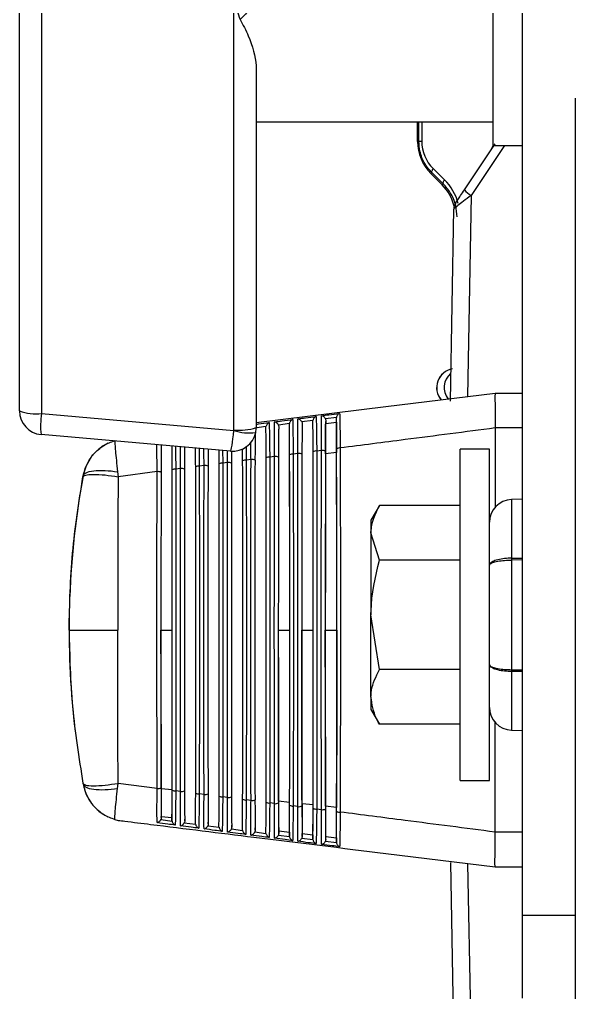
# Model space of a CAD drawing. Extents: x 7 to 135, y 1 to 99.
# Drawn here: x 123.631 to 125.099, y 44.293 to 46.861 of the extents above; entities that cross this region are included whole.
import ezdxf

# ---------------------------------------------------------------- set-up
doc = ezdxf.new("R2010")
doc.units = 0
doc.header["$MEASUREMENT"] = 0
doc.layers.add('OBJECT', color=7, linetype='CONTINUOUS')

msp = doc.modelspace()

# ---------------------------------------------------------------- linework, layer by layer
at = {"layer": 'OBJECT'}
for p, q in [((124.9586, 44.4969), (124.9586, 53.4695)), ((124.8806, 47.4033), (124.8806, 46.5283)), ((123.6306, 45.8277), (123.6306, 46.9163)), ((123.6888, 46.9093), (123.6888, 45.8206)), ((124.1968, 45.7778), (124.1968, 46.9093)), ((124.2556, 46.7294), (124.2556, 45.784)), ((125.0986, 43.7895), (125.0986, 46.6531)), ((124.2556, 46.5908), (124.8806, 46.5908)), ((124.6817, 46.5391), (124.6817, 46.5908)), ((124.685, 46.5391), (124.685, 46.5908)), ((124.6927, 46.5908), (124.6927, 46.5391)), ((124.685, 46.5391), (124.6817, 46.5391)), ((124.6927, 46.5391), (124.685, 46.5391)), ((124.8053, 46.4113), (124.8868, 46.5326)), ((124.911, 46.5283), (124.8227, 46.3967)), ((124.8768, 46.5189), (124.8813, 46.5283)), ((124.8806, 46.5283), (124.9586, 46.5283)), ((124.7227, 46.4674), (124.7526, 46.4379)), ((124.7194, 46.4568), (124.7169, 46.4543)), ((124.7466, 46.4246), (124.7169, 46.4543)), ((124.7493, 46.4273), (124.7194, 46.4568)), ((124.7493, 46.4273), (124.7466, 46.4246)), ((124.8227, 46.3967), (124.8131, 45.8655)), ((124.7682, 45.8537), (124.7771, 46.3607)), ((124.7737, 45.9387), (124.7734, 45.9387)), ((124.598, 45.8391), (124.8866, 45.8745)), ((124.8866, 45.8745), (124.9586, 45.8745)), ((124.8866, 45.8745), (124.8866, 45.8745)), ((123.6888, 45.8206), (124.1966, 45.7762)), ((124.2556, 45.7969), (124.598, 45.8391)), ((124.3434, 45.7944), (124.3141, 45.7906)), ((124.3432, 45.7927), (124.3434, 45.7944)), ((124.4053, 45.8024), (124.3762, 45.7986)), ((124.377, 45.7945), (124.377, 45.7869)), ((124.4052, 45.8009), (124.4053, 45.8024)), ((124.4673, 45.8104), (124.4383, 45.8067)), ((124.439, 45.8027), (124.439, 45.7945)), ((124.439, 45.7945), (124.4672, 45.798)), ((124.4672, 45.809), (124.4673, 45.8104)), ((124.4672, 45.798), (124.4672, 45.809)), ((124.2814, 45.7863), (124.2521, 45.7825)), ((124.2812, 45.7844), (124.2814, 45.7863)), ((124.315, 45.7863), (124.315, 45.7793)), ((124.8866, 45.783), (124.8866, 45.7828)), ((124.9586, 45.783), (124.8866, 45.783)), ((124.8866, 45.7828), (124.8866, 45.5736)), ((124.1877, 45.7217), (123.6877, 45.7654)), ((123.8642, 45.7424), (123.8642, 45.7424)), ((124.2198, 45.6959), (124.2197, 45.7274)), ((124.3658, 45.7156), (124.3533, 45.7139)), ((124.4278, 45.7236), (124.4154, 45.722)), ((124.4678, 45.7179), (124.4385, 45.7147)), ((124.8716, 45.727), (124.7936, 45.727)), ((124.7936, 44.852), (124.7936, 45.727)), ((124.8716, 44.852), (124.8716, 45.727)), ((124.1799, 45.6915), (124.1673, 45.6899)), ((124.2419, 45.6995), (124.2293, 45.6979)), ((124.3039, 45.7076), (124.2913, 45.7059)), ((123.8896, 45.6674), (123.891, 45.6542)), ((123.9939, 45.6675), (123.891, 45.6542)), ((124.0559, 45.6755), (124.0433, 45.6739)), ((124.1179, 45.6835), (124.1053, 45.6819)), ((123.7982, 45.6538), (123.7987, 45.6562)), ((124.9586, 45.5949), (124.9295, 45.5939)), ((124.9295, 45.5939), (124.9295, 45.4391)), ((124.5809, 45.5782), (124.5586, 45.5395)), ((124.7936, 45.5782), (124.5809, 45.5782)), ((124.5586, 45.5395), (124.5586, 45.506)), ((124.5809, 45.4338), (124.5586, 45.506)), ((124.5586, 45.506), (124.5586, 45.2895)), ((124.7936, 45.4338), (124.5809, 45.4338)), ((124.9295, 45.4391), (124.9586, 45.4394)), ((124.9586, 45.4345), (124.9295, 45.4342)), ((124.9295, 45.4342), (124.9295, 45.1448)), ((124.5809, 45.1452), (124.5586, 45.2895)), ((124.5586, 45.073), (124.5586, 45.2895)), ((124.0042, 45.2495), (124.034, 45.2495)), ((124.3141, 45.2495), (124.3442, 45.2495)), ((124.3761, 45.2495), (124.4062, 45.2495)), ((124.438, 45.2495), (124.4682, 45.2495)), ((124.7936, 45.1452), (124.5809, 45.1452)), ((124.9295, 45.1448), (124.9586, 45.1446)), ((124.9586, 45.1397), (124.9295, 45.1399)), ((124.9295, 45.1399), (124.9295, 44.9851)), ((124.5586, 45.073), (124.5586, 45.0395)), ((124.5586, 45.0395), (124.5809, 45.0008)), ((124.7936, 45.0008), (124.5809, 45.0008)), ((124.8866, 44.7162), (124.8866, 45.0054)), ((124.9295, 44.9851), (124.9586, 44.9841)), ((123.7982, 44.8452), (123.7987, 44.8428)), ((123.8896, 44.8316), (123.891, 44.8448)), ((123.9939, 44.8315), (123.891, 44.8448)), ((124.7936, 44.852), (124.8716, 44.852)), ((124.0336, 44.8278), (124.0046, 44.8308)), ((124.0559, 44.8235), (124.0433, 44.8251)), ((124.1179, 44.8155), (124.1053, 44.8171)), ((124.1799, 44.8075), (124.1673, 44.8091)), ((124.2419, 44.7995), (124.2293, 44.8011)), ((124.3039, 44.7915), (124.2913, 44.7931)), ((124.3437, 44.7947), (124.3145, 44.7979)), ((124.4058, 44.7879), (124.3765, 44.7912)), ((124.3658, 44.7835), (124.3533, 44.7851)), ((124.4278, 44.7754), (124.4154, 44.7771)), ((124.4678, 44.7811), (124.4385, 44.7843)), ((123.8642, 44.7566), (123.8642, 44.7566)), ((123.8824, 44.7495), (123.8915, 44.7472)), ((124.0038, 44.7492), (124.0335, 44.7453)), ((124.005, 44.7545), (124.005, 44.7578)), ((124.005, 44.7578), (124.0332, 44.7543)), ((124.0332, 44.7543), (124.0332, 44.7479)), ((124.0658, 44.741), (124.0955, 44.7371)), ((124.067, 44.7461), (124.067, 44.7501)), ((124.129, 44.7377), (124.129, 44.7425)), ((124.1279, 44.7328), (124.1575, 44.7289)), ((124.19, 44.7246), (124.2194, 44.7208)), ((124.191, 44.7293), (124.191, 44.7349)), ((124.2521, 44.7165), (124.2814, 44.7127)), ((124.253, 44.721), (124.253, 44.7273)), ((124.315, 44.7127), (124.315, 44.7197)), ((124.315, 44.7197), (124.3432, 44.7162)), ((124.3432, 44.7162), (124.3432, 44.7063)), ((124.8866, 44.7161), (124.8866, 44.7162)), ((124.9586, 44.7161), (124.8866, 44.7161)), ((124.3141, 44.7084), (124.3434, 44.7046)), ((124.3762, 44.7004), (124.4053, 44.6966)), ((124.377, 44.7045), (124.377, 44.7121)), ((124.377, 44.7121), (124.4052, 44.7086)), ((124.4052, 44.7086), (124.4052, 44.6981)), ((124.4383, 44.6924), (124.4673, 44.6886)), ((124.439, 44.6963), (124.439, 44.7045)), ((124.439, 44.7045), (124.4672, 44.701)), ((124.4672, 44.701), (124.4672, 44.69)), ((124.598, 44.6599), (124.8866, 44.6245)), ((124.7769, 44.1872), (124.7691, 44.6362)), ((124.8138, 44.6335), (124.8219, 44.1841)), ((124.8866, 44.6245), (124.9586, 44.6245)), ((124.8866, 44.6245), (124.8866, 44.6245)), ((124.9586, 44.4969), (125.0986, 44.4969)), ((124.9586, 44.2775), (124.9586, 44.4969))]:
    msp.add_line(p, q, dxfattribs=at)
at = {"layer": 'OBJECT', "flags": 128}
for points in [[(124.7227, 46.4674), (124.7215, 46.4657), (124.7205, 46.464), (124.7197, 46.4624), (124.7191, 46.461), (124.7188, 46.4596), (124.7187, 46.4585), (124.7189, 46.4575), (124.7194, 46.4568)], [(124.7526, 46.4379), (124.7514, 46.4362), (124.7504, 46.4345), (124.7496, 46.4329), (124.749, 46.4315), (124.7487, 46.4301), (124.7486, 46.429), (124.7488, 46.428), (124.7493, 46.4273)]]:
    msp.add_lwpolyline(points, dxfattribs=at)
at = {"layer": 'OBJECT'}
for centre, radius, start, end in [((124.8017, 46.5391), 0.12, 180, 225), ((124.6617, 46.3397), 0.12, 13.8352, 45), ((124.8543, 46.4521), 0.0639, 219.8104, 240.3258), ((124.8071, 46.3601), 0.03, 146.1157, 179), ((124.7819, 45.8894), 0.05, 99.7317, 220.463), ((124.782, 45.8894), 0.05, 99.5879, 220.4483), ((124.8018, 45.8894), 0.05, 131.2594, 217.1797), ((123.6751, 45.9513), 0.1313, 250.1945, 275.9622), ((123.6931, 45.8277), 0.0625, 180, 265), ((123.9088, 45.7887), 0.2224, 171.7396, 186.0042), ((124.1931, 45.784), 0.0625, 265, 348.19), ((124.1893, 45.7778), 0.0075, 348.19, 0), ((124.2358, 45.8924), 0.1227, 251.35, 278.6503), ((124.212, 45.9151), 0.1382, 263.669, 288.3833), ((124.1931, 45.784), 0.0625, 348.19, 0), ((123.9167, 45.6345), 0.12, 115.9218, 169.5863), ((124.3684, 45.701), 0.0148, 57.4688, 100.024), ((124.4132, 45.7091), 0.013, 80.6539, 124.5672), ((124.4304, 45.7092), 0.0146, 57.0179, 100.1298), ((124.4753, 45.7173), 0.0128, 80.5608, 125.0401), ((124.1652, 45.6765), 0.0136, 81.0278, 122.6688), ((124.1825, 45.6764), 0.0154, 58.8497, 99.6839), ((124.2272, 45.6846), 0.0135, 80.9324, 123.1479), ((124.2445, 45.6846), 0.0152, 58.3848, 99.8006), ((124.2892, 45.6928), 0.0133, 80.8376, 123.6258), ((124.3064, 45.6928), 0.015, 57.9248, 99.9127), ((124.3512, 45.701), 0.0131, 80.7434, 124.0991), ((123.9965, 45.6517), 0.016, 60.2636, 99.3232), ((124.0411, 45.6601), 0.014, 81.2313, 121.6913), ((124.0585, 45.66), 0.0158, 59.7885, 99.4458), ((124.1032, 45.6683), 0.0138, 81.1284, 122.1823), ((124.1205, 45.6682), 0.0156, 59.3158, 99.5665), ((126.0116, 45.2495), 2.25, 169.5863, 177.7412), ((124.9316, 45.534), 0.06, 92, 180), ((125.1706, 45.4366), 0.241, 179.4163, 180.5837), ((126.0116, 45.2495), 2.25, 179.0318, 186.8113), ((125.1706, 45.1424), 0.241, 179.4163, 180.5837), ((124.9316, 45.0451), 0.06, 180, 268), ((123.9167, 44.8645), 0.12, 190.4137, 244.0782), ((123.9965, 44.8473), 0.016, 260.6761, 299.737), ((124.0411, 44.8389), 0.014, 238.3087, 278.7696), ((124.0585, 44.8391), 0.0158, 260.5542, 300.2119), ((124.1032, 44.8307), 0.0138, 237.8188, 278.8714), ((124.1205, 44.8308), 0.0156, 260.4326, 300.6848), ((124.1652, 44.8226), 0.0136, 237.3332, 278.9711), ((124.1825, 44.8226), 0.0153, 260.3151, 301.1525), ((124.2272, 44.8144), 0.0135, 236.8515, 279.0682), ((124.2445, 44.8144), 0.0152, 260.1994, 301.6161), ((124.2892, 44.8062), 0.0133, 236.3745, 279.163), ((124.3064, 44.8062), 0.015, 260.0889, 302.0736), ((124.3512, 44.798), 0.0131, 235.9011, 279.2551), ((124.3684, 44.798), 0.0148, 259.9769, 302.5302), ((124.4132, 44.7899), 0.013, 235.4328, 279.3443), ((124.4304, 44.7898), 0.0146, 259.8688, 302.9831), ((124.4753, 44.7817), 0.0128, 234.9618, 279.4382)]:
    msp.add_arc(centre, radius, start, end, dxfattribs=at)
for centre, major_axis, ratio, start_param, end_param in [((124.7935, 46.5391), (0.1008, 0), 0.999953, 3.141593, 3.933856), ((124.6558, 46.3397), (0.1379, 0), 0.999953, 0.260915, 0.792263), ((124.1931, 45.784), (0.0054, 0.0623), 0.067136, 3.141593, 4.593532), ((124.387, 45.2495), (0, 2.2143), 0.008727, 4.498356, 4.926421), ((124.4573, 45.2495), (0, 2.217), 0.008727, 1.356281, 1.785312), ((124.449, 45.2495), (0, 2.2176), 0.008727, 4.494993, 4.929785), ((124.201, 45.2495), (0, 2.2046), 0.008727, 4.508493, 4.916285), ((124.2713, 45.2495), (0, 2.2072), 0.008727, 1.366399, 1.775193), ((124.263, 45.2495), (0, 2.2078), 0.008727, 4.505106, 4.919672), ((124.3333, 45.2495), (0, 2.2105), 0.008727, 1.363019, 1.778574), ((124.325, 45.2495), (0, 2.2111), 0.008727, 4.501727, 4.923051), ((124.3953, 45.2495), (0, 2.2137), 0.008727, 1.359646, 1.781947), ((124.0233, 45.2495), (0, 2.1942), 0.008727, 1.380004, 1.761588), ((124.015, 45.2495), (0, 2.1948), 0.008727, 4.518704, 4.906074), ((124.0853, 45.2495), (0, 2.1975), 0.008727, 1.376591, 1.765002), ((124.077, 45.2495), (0, 2.1981), 0.008727, 4.515292, 4.909486), ((124.1473, 45.2495), (0, 2.2007), 0.008727, 1.373185, 1.768407), ((124.139, 45.2495), (0, 2.2013), 0.008727, 4.511889, 4.912889), ((124.2093, 45.2495), (0, 2.204), 0.008727, 1.369788, 1.771804)]:
    msp.add_ellipse(centre, major_axis=major_axis, ratio=ratio, start_param=start_param, end_param=end_param, dxfattribs=at)
for points, knots in [([(124.213, 47.0705), (124.2237, 47.0596), (124.2402, 47.0428), (124.2583, 47.0115), (124.2684, 46.9792), (124.2665, 46.9447), (124.2517, 46.9034), (124.2308, 46.8777), (124.2138, 46.8618), (124.213, 46.861)], [0, 0, 0, 0, 0.190457, 0.293194, 0.446601, 0.600717, 0.707922, 0.985532, 1, 1, 1, 1]), ([(124.1968, 46.9093), (124.1969, 46.909), (124.2023, 46.8928), (124.2077, 46.8768), (124.213, 46.861)], [0, 0, 0, 0, 0.017278, 1, 1, 1, 1]), ([(124.213, 46.861), (124.2207, 46.8467), (124.2426, 46.8059), (124.2547, 46.7601), (124.2555, 46.7326), (124.2556, 46.7294)], [0, 0, 0, 0, 0.324578, 0.922743, 1, 1, 1, 1]), ([(124.7194, 46.4568), (124.713, 46.464), (124.6989, 46.4802), (124.687, 46.5095), (124.6856, 46.5305), (124.685, 46.5391)], [0, 0, 0, 0, 0.324412, 0.721532, 1, 1, 1, 1]), ([(124.7859, 46.3397), (124.7852, 46.3498), (124.7835, 46.3725), (124.7702, 46.4035), (124.7559, 46.4198), (124.7493, 46.4273)], [0, 0, 0, 0, 0.301734, 0.677551, 1, 1, 1, 1]), ([(124.7822, 46.3769), (124.7823, 46.377), (124.7825, 46.3773), (124.7844, 46.3802), (124.7884, 46.3862), (124.7957, 46.397), (124.8018, 46.4062), (124.8053, 46.4113)], [0, 0, 0, 0, 0.10525, 0.210112, 0.376734, 0.652861, 1, 1, 1, 1]), ([(124.8227, 46.3967), (124.8158, 46.3914), (124.8029, 46.3817), (124.7888, 46.3706), (124.7813, 46.3645), (124.7777, 46.3615), (124.7773, 46.3609), (124.7771, 46.3607)], [0, 0, 0, 0, 0.304115, 0.568604, 0.748001, 0.87113, 1, 1, 1, 1]), ([(124.8866, 45.8745), (124.8863, 45.8731), (124.8858, 45.8704), (124.8859, 45.8496), (124.8867, 45.8199), (124.8867, 45.795), (124.8866, 45.783)], [0, 0, 0, 0, 0.253585, 0.507165, 0.760848, 1, 1, 1, 1]), ([(124.4278, 45.8151), (124.4344, 45.816), (124.4505, 45.8181), (124.4665, 45.8201), (124.4759, 45.8214)], [0, 0, 0, 0, 0.412558, 1, 1, 1, 1]), ([(124.4759, 45.8214), (124.4759, 45.8213), (124.4749, 45.821), (124.4728, 45.8199), (124.4701, 45.8173), (124.4681, 45.8139), (124.4676, 45.8115), (124.4673, 45.8104)], [0, 0, 0, 0, 0.007731, 0.250693, 0.570346, 0.807209, 1, 1, 1, 1]), ([(124.4759, 45.8214), (124.4759, 45.8207), (124.476, 45.8185), (124.4762, 45.8103), (124.4766, 45.7906), (124.477, 45.7607), (124.4773, 45.7389), (124.4774, 45.73)], [0, 0, 0, 0, 0.0597773, 0.2071598, 0.5014128, 0.7959343, 1, 1, 1, 1]), ([(124.2556, 45.7927), (124.2576, 45.793), (124.2691, 45.7945), (124.2805, 45.796), (124.2899, 45.7972)], [0, 0, 0, 0, 0.176238, 1, 1, 1, 1]), ([(124.2899, 45.7972), (124.2899, 45.7972), (124.2892, 45.7969), (124.2872, 45.7959), (124.2846, 45.7934), (124.2823, 45.7899), (124.2817, 45.7874), (124.2814, 45.7863)], [0, 0, 0, 0, 0.007961, 0.189297, 0.53507, 0.793264, 1, 1, 1, 1]), ([(124.2899, 45.7972), (124.2899, 45.7965), (124.29, 45.7939), (124.2902, 45.7847), (124.2906, 45.7638), (124.291, 45.7342), (124.2912, 45.7136), (124.2913, 45.7059)], [0, 0, 0, 0, 0.058946, 0.211287, 0.515534, 0.820094, 1, 1, 1, 1]), ([(124.3039, 45.7076), (124.3038, 45.714), (124.3037, 45.7336), (124.3036, 45.763), (124.3036, 45.7855), (124.3037, 45.7954), (124.3038, 45.7983), (124.3038, 45.799)], [0, 0, 0, 0, 0.151845, 0.458695, 0.765105, 0.940995, 1, 1, 1, 1]), ([(124.3038, 45.799), (124.3104, 45.7999), (124.3265, 45.802), (124.3425, 45.8041), (124.3519, 45.8053)], [0, 0, 0, 0, 0.412498, 1, 1, 1, 1]), ([(124.3141, 45.7906), (124.3136, 45.7916), (124.3125, 45.7938), (124.3097, 45.7966), (124.3067, 45.7983), (124.3046, 45.7989), (124.3039, 45.799), (124.3038, 45.799)], [0, 0, 0, 0, 0.207495, 0.460469, 0.790829, 0.991862, 1, 1, 1, 1]), ([(124.3439, 45.7119), (124.3438, 45.7237), (124.3438, 45.7474), (124.3435, 45.7766), (124.3433, 45.7873), (124.3432, 45.7927)], [0, 0, 0, 0, 0.332168, 0.664417, 1, 1, 1, 1]), ([(124.3519, 45.8053), (124.3519, 45.8053), (124.3511, 45.805), (124.3491, 45.8039), (124.3464, 45.8014), (124.3442, 45.7979), (124.3436, 45.7955), (124.3434, 45.7944)], [0, 0, 0, 0, 0.007889, 0.210621, 0.547447, 0.798171, 1, 1, 1, 1]), ([(124.3519, 45.8053), (124.3519, 45.8046), (124.352, 45.8022), (124.3522, 45.7933), (124.3526, 45.7728), (124.353, 45.743), (124.3532, 45.722), (124.3533, 45.7139)], [0, 0, 0, 0, 0.0592199, 0.2098301, 0.5105952, 0.8116522, 1, 1, 1, 1]), ([(124.3658, 45.7156), (124.3658, 45.722), (124.3657, 45.7416), (124.3655, 45.7709), (124.3656, 45.7936), (124.3657, 45.8036), (124.3658, 45.8064), (124.3658, 45.8071)], [0, 0, 0, 0, 0.150136, 0.453529, 0.756485, 0.940718, 1, 1, 1, 1]), ([(124.3658, 45.8071), (124.3724, 45.808), (124.3885, 45.81), (124.4045, 45.8121), (124.4139, 45.8133)], [0, 0, 0, 0, 0.412522, 1, 1, 1, 1]), ([(124.3762, 45.7986), (124.3757, 45.7996), (124.3746, 45.8018), (124.3718, 45.8046), (124.3688, 45.8064), (124.3667, 45.807), (124.3659, 45.8071), (124.3658, 45.8071)], [0, 0, 0, 0, 0.203473, 0.450078, 0.773113, 0.991932, 1, 1, 1, 1]), ([(124.3762, 45.7986), (124.3765, 45.7975), (124.377, 45.7961), (124.377, 45.7947), (124.377, 45.7945)], [0, 0, 0, 0, 0.835987, 1, 1, 1, 1]), ([(124.377, 45.7945), (124.3769, 45.7893), (124.3767, 45.7788), (124.3765, 45.7498), (124.3764, 45.7258), (124.3764, 45.7135)], [0, 0, 0, 0, 0.328435, 0.656814, 1, 1, 1, 1]), ([(124.4059, 45.7198), (124.4058, 45.7317), (124.4058, 45.7554), (124.4055, 45.7848), (124.4053, 45.7954), (124.4052, 45.8009)], [0, 0, 0, 0, 0.328089, 0.656254, 1, 1, 1, 1]), ([(124.4139, 45.8133), (124.4139, 45.8133), (124.413, 45.813), (124.4109, 45.8119), (124.4083, 45.8094), (124.4061, 45.8059), (124.4056, 45.8035), (124.4053, 45.8024)], [0, 0, 0, 0, 0.007796, 0.231076, 0.55919, 0.802811, 1, 1, 1, 1]), ([(124.4139, 45.8133), (124.4139, 45.8127), (124.414, 45.8104), (124.4142, 45.8018), (124.4146, 45.7817), (124.415, 45.7519), (124.4153, 45.7305), (124.4154, 45.722)], [0, 0, 0, 0, 0.059496, 0.208459, 0.505892, 0.803608, 1, 1, 1, 1]), ([(124.4278, 45.7236), (124.4278, 45.73), (124.4276, 45.7496), (124.4275, 45.7788), (124.4276, 45.8017), (124.4277, 45.8117), (124.4278, 45.8145), (124.4278, 45.8151)], [0, 0, 0, 0, 0.148503, 0.448597, 0.748256, 0.940444, 1, 1, 1, 1]), ([(124.4383, 45.8067), (124.4378, 45.8076), (124.4368, 45.8096), (124.4344, 45.8123), (124.4314, 45.8143), (124.429, 45.815), (124.4279, 45.8151), (124.4278, 45.8151)], [0, 0, 0, 0, 0.199314, 0.397092, 0.700911, 0.992025, 1, 1, 1, 1]), ([(124.4383, 45.8067), (124.4386, 45.8056), (124.439, 45.8042), (124.439, 45.8029), (124.439, 45.8027)], [0, 0, 0, 0, 0.843616, 1, 1, 1, 1]), ([(124.439, 45.8027), (124.4389, 45.7976), (124.4387, 45.7875), (124.4385, 45.7586), (124.4384, 45.7341), (124.4384, 45.7214)], [0, 0, 0, 0, 0.324373, 0.64869, 1, 1, 1, 1]), ([(124.4385, 45.7147), (124.4385, 45.7276), (124.4386, 45.7535), (124.4388, 45.7799), (124.4389, 45.7908), (124.439, 45.7945)], [0, 0, 0, 0, 0.396562, 0.79319, 1, 1, 1, 1]), ([(124.4679, 45.7278), (124.4679, 45.7396), (124.4678, 45.7633), (124.4676, 45.793), (124.4674, 45.8036), (124.4672, 45.809)], [0, 0, 0, 0, 0.3242074, 0.6484913, 1, 1, 1, 1]), ([(124.4672, 45.798), (124.4673, 45.7905), (124.4675, 45.7754), (124.4677, 45.7453), (124.4678, 45.7252), (124.4678, 45.7179)], [0, 0, 0, 0, 0.390005, 0.779955, 1, 1, 1, 1]), ([(124.2528, 45.7678), (124.2528, 45.7651), (124.2527, 45.7565), (124.2525, 45.7319), (124.2524, 45.7088), (124.2524, 45.6975)], [0, 0, 0, 0, 0.190016, 0.602059, 1, 1, 1, 1]), ([(124.2818, 45.7039), (124.2818, 45.7157), (124.2817, 45.7395), (124.2815, 45.7684), (124.2813, 45.7791), (124.2812, 45.7844)], [0, 0, 0, 0, 0.336464, 0.673003, 1, 1, 1, 1]), ([(124.3141, 45.7906), (124.3141, 45.7906), (124.3146, 45.7894), (124.315, 45.788), (124.315, 45.7865), (124.315, 45.7863)], [0, 0, 0, 0, 0.022474, 0.828073, 1, 1, 1, 1]), ([(124.315, 45.7863), (124.3149, 45.7808), (124.3147, 45.77), (124.3145, 45.741), (124.3144, 45.7173), (124.3144, 45.7055)], [0, 0, 0, 0, 0.3327125, 0.6653653, 1, 1, 1, 1]), ([(124.8866, 45.7828), (124.8073, 45.7725), (124.6709, 45.7549), (124.5345, 45.7373), (124.4774, 45.73)], [0, 0, 0, 0, 0.581449, 1, 1, 1, 1]), ([(123.7987, 45.6562), (123.8015, 45.6669), (123.8072, 45.6882), (123.8264, 45.7155), (123.8515, 45.7376), (123.8721, 45.7455), (123.8824, 45.7495)], [0, 0, 0, 0, 0.249999, 0.5, 0.749998, 1, 1, 1, 1]), ([(123.8824, 45.7495), (123.8824, 45.7468), (123.8824, 45.7413), (123.8839, 45.7226), (123.8862, 45.6979), (123.8885, 45.6775), (123.8896, 45.6674)], [0, 0, 0, 0, 0.2499994, 0.4999989, 0.7500007, 1, 1, 1, 1]), ([(124.2419, 45.6995), (124.2418, 45.7061), (124.2417, 45.723), (124.2417, 45.7372), (124.2416, 45.7459)], [0, 0, 0, 0, 0.388207, 1, 1, 1, 1]), ([(123.9939, 45.6675), (123.9939, 45.674), (123.9937, 45.6936), (123.9936, 45.7199), (123.9937, 45.7334), (123.9937, 45.7387)], [0, 0, 0, 0, 0.232082, 0.701103, 1, 1, 1, 1]), ([(124.0049, 45.7377), (124.0048, 45.7333), (124.0047, 45.7223), (124.0045, 45.6963), (124.0045, 45.675), (124.0045, 45.6656)], [0, 0, 0, 0, 0.274473, 0.678905, 1, 1, 1, 1]), ([(124.0338, 45.672), (124.0338, 45.6837), (124.0337, 45.7073), (124.0336, 45.7285), (124.0335, 45.7352), (124.0335, 45.7352)], [0, 0, 0, 0, 0.4983635, 0.9968505, 1, 1, 1, 1]), ([(124.0425, 45.7344), (124.0425, 45.7317), (124.0427, 45.7205), (124.043, 45.6982), (124.0432, 45.6796), (124.0433, 45.6739)], [0, 0, 0, 0, 0.178197, 0.74809, 1, 1, 1, 1]), ([(124.0559, 45.6755), (124.0559, 45.682), (124.0557, 45.7014), (124.0556, 45.7224), (124.0556, 45.7321), (124.0557, 45.7333)], [0, 0, 0, 0, 0.304398, 0.919559, 1, 1, 1, 1]), ([(124.0667, 45.7323), (124.0667, 45.7229), (124.0665, 45.7057), (124.0665, 45.6837), (124.0664, 45.6736)], [0, 0, 0, 0, 0.543357, 1, 1, 1, 1]), ([(124.0958, 45.6799), (124.0958, 45.6922), (124.0957, 45.711), (124.0956, 45.7249), (124.0956, 45.7298)], [0, 0, 0, 0, 0.651363, 1, 1, 1, 1]), ([(124.1047, 45.729), (124.1048, 45.7198), (124.105, 45.7053), (124.1052, 45.6882), (124.1053, 45.6819)], [0, 0, 0, 0, 0.6306398, 1, 1, 1, 1]), ([(124.1179, 45.6835), (124.1179, 45.6901), (124.1177, 45.7061), (124.1177, 45.7198), (124.1177, 45.7278)], [0, 0, 0, 0, 0.408655, 1, 1, 1, 1]), ([(124.1286, 45.7269), (124.1286, 45.7221), (124.1285, 45.7091), (124.1285, 45.6923), (124.1284, 45.6816)], [0, 0, 0, 0, 0.363815, 1, 1, 1, 1]), ([(124.1578, 45.6879), (124.1578, 45.7005), (124.1578, 45.7138), (124.1577, 45.7237), (124.1577, 45.7243)], [0, 0, 0, 0, 0.940596, 1, 1, 1, 1]), ([(124.1669, 45.7235), (124.1669, 45.7191), (124.1671, 45.7089), (124.1672, 45.6968), (124.1673, 45.6899)], [0, 0, 0, 0, 0.4337593, 1, 1, 1, 1]), ([(124.1799, 45.6915), (124.1798, 45.6982), (124.1798, 45.7092), (124.1797, 45.7186), (124.1797, 45.7224)], [0, 0, 0, 0, 0.598015, 1, 1, 1, 1]), ([(124.1905, 45.7222), (124.1905, 45.722), (124.1905, 45.7129), (124.1904, 45.7011), (124.1904, 45.6895)], [0, 0, 0, 0, 0.026595, 1, 1, 1, 1]), ([(124.2288, 45.7351), (124.2289, 45.73), (124.2291, 45.7187), (124.2292, 45.7052), (124.2293, 45.6979)], [0, 0, 0, 0, 0.456611, 1, 1, 1, 1]), ([(124.3658, 44.7835), (124.3658, 44.79), (124.3658, 44.8226), (124.3656, 44.9605), (124.3654, 45.1802), (124.3655, 45.4605), (124.3657, 45.6305), (124.3658, 45.7156)], [0, 0, 0, 0, 0.021311, 0.106568, 0.448432, 0.724216, 1, 1, 1, 1]), ([(124.4154, 45.722), (124.4154, 45.7154), (124.4154, 45.6828), (124.4156, 45.545), (124.4158, 45.3232), (124.4158, 45.0385), (124.4155, 44.8642), (124.4154, 44.7771)], [0, 0, 0, 0, 0.021019, 0.105106, 0.44228, 0.72114, 1, 1, 1, 1]), ([(124.4278, 44.7754), (124.4278, 44.782), (124.4278, 44.8146), (124.4275, 44.9524), (124.4273, 45.1747), (124.4274, 45.4605), (124.4277, 45.6359), (124.4278, 45.7236)], [0, 0, 0, 0, 0.020947, 0.104745, 0.44076, 0.72038, 1, 1, 1, 1]), ([(124.4682, 45.2495), (124.4682, 45.3283), (124.4682, 45.4858), (124.4679, 45.6406), (124.4678, 45.7179)], [0, 0, 0, 0, 0.500491, 1, 1, 1, 1]), ([(124.4774, 45.73), (124.4774, 45.7234), (124.4774, 45.6909), (124.4777, 45.5531), (124.4779, 45.3287), (124.4778, 45.0384), (124.4775, 44.8588), (124.4774, 44.7691)], [0, 0, 0, 0, 0.020664, 0.103331, 0.434809, 0.717404, 1, 1, 1, 1]), ([(124.1673, 45.6899), (124.1673, 45.6834), (124.1674, 45.6507), (124.1676, 45.5125), (124.1677, 45.3012), (124.1676, 45.0387), (124.1674, 44.8856), (124.1673, 44.8091)], [0, 0, 0, 0, 0.0225676, 0.1128522, 0.4748854, 0.7374427, 1, 1, 1, 1]), ([(124.1799, 44.8075), (124.1799, 44.814), (124.1798, 44.8467), (124.1796, 44.9849), (124.1795, 45.1967), (124.1795, 45.4604), (124.1798, 45.6145), (124.1799, 45.6915)], [0, 0, 0, 0, 0.022484, 0.112433, 0.473119, 0.736559, 1, 1, 1, 1]), ([(124.2293, 45.6979), (124.2293, 45.6914), (124.2294, 45.6587), (124.2296, 45.5206), (124.2297, 45.3067), (124.2297, 45.0386), (124.2294, 44.8803), (124.2293, 44.8011)], [0, 0, 0, 0, 0.0221596, 0.1108119, 0.4662967, 0.7331483, 1, 1, 1, 1]), ([(124.2419, 44.7995), (124.2419, 44.806), (124.2418, 44.8387), (124.2416, 44.9768), (124.2414, 45.1912), (124.2415, 45.4604), (124.2418, 45.6198), (124.2419, 45.6995)], [0, 0, 0, 0, 0.022079, 0.110408, 0.464597, 0.732299, 1, 1, 1, 1]), ([(124.2913, 45.7059), (124.2913, 45.6994), (124.2914, 45.6668), (124.2916, 45.5287), (124.2918, 45.3122), (124.2917, 45.0386), (124.2914, 44.8749), (124.2913, 44.7931)], [0, 0, 0, 0, 0.021766, 0.108843, 0.45801, 0.729005, 1, 1, 1, 1]), ([(124.3039, 44.7915), (124.3039, 44.798), (124.3038, 44.8306), (124.3036, 44.9687), (124.3034, 45.1857), (124.3035, 45.4604), (124.3037, 45.6252), (124.3039, 45.7076)], [0, 0, 0, 0, 0.0216883, 0.1084546, 0.4563732, 0.7281866, 1, 1, 1, 1]), ([(124.3442, 45.2495), (124.3441, 45.3087), (124.3441, 45.4615), (124.3439, 45.612), (124.3437, 45.7043)], [0, 0, 0, 0, 0.387367, 1, 1, 1, 1]), ([(124.3533, 45.7139), (124.3533, 45.7074), (124.3534, 45.6748), (124.3536, 45.5368), (124.3538, 45.3177), (124.3537, 45.0385), (124.3535, 44.8696), (124.3533, 44.7851)], [0, 0, 0, 0, 0.021386, 0.106942, 0.450009, 0.725004, 1, 1, 1, 1]), ([(124.4062, 45.2495), (124.4062, 45.3087), (124.4061, 45.4638), (124.4059, 45.6166), (124.4058, 45.7111)], [0, 0, 0, 0, 0.38188, 1, 1, 1, 1]), ([(124.4385, 45.7147), (124.4383, 45.6214), (124.4381, 45.4675), (124.4381, 45.3111), (124.438, 45.2495)], [0, 0, 0, 0, 0.6057657, 1, 1, 1, 1]), ([(123.7987, 45.6562), (123.8004, 45.6592), (123.8041, 45.6653), (123.8251, 45.6704), (123.8549, 45.6715), (123.8783, 45.6687), (123.8896, 45.6674)], [0, 0, 0, 0, 0.241561, 0.500001, 0.75844, 1, 1, 1, 1]), ([(123.9939, 44.8315), (123.9939, 44.8381), (123.9939, 44.8708), (123.9937, 45.0093), (123.9935, 45.2131), (123.9936, 45.4602), (123.9938, 45.5984), (123.9939, 45.6675)], [0, 0, 0, 0, 0.023792, 0.118973, 0.500647, 0.750324, 1, 1, 1, 1]), ([(124.034, 45.2495), (124.034, 45.3088), (124.034, 45.4503), (124.0338, 45.59), (124.0336, 45.6713)], [0, 0, 0, 0, 0.418548, 1, 1, 1, 1]), ([(124.0433, 45.6739), (124.0433, 45.6673), (124.0433, 45.6346), (124.0435, 45.4962), (124.0437, 45.2903), (124.0436, 45.0387), (124.0434, 44.8963), (124.0433, 44.8251)], [0, 0, 0, 0, 0.02343, 0.117165, 0.493038, 0.746519, 1, 1, 1, 1]), ([(124.0559, 44.8235), (124.0559, 44.83), (124.0559, 44.8628), (124.0557, 45.0011), (124.0555, 45.2076), (124.0556, 45.4603), (124.0558, 45.6038), (124.0559, 45.6755)], [0, 0, 0, 0, 0.023339, 0.116711, 0.491126, 0.745563, 1, 1, 1, 1]), ([(124.1053, 45.6819), (124.1053, 45.6754), (124.1053, 45.6426), (124.1056, 45.5043), (124.1057, 45.2957), (124.1056, 45.0387), (124.1054, 44.891), (124.1053, 44.8171)], [0, 0, 0, 0, 0.022991, 0.114968, 0.483793, 0.741896, 1, 1, 1, 1]), ([(124.1179, 44.8155), (124.1179, 44.822), (124.1178, 44.8547), (124.1176, 44.993), (124.1175, 45.2022), (124.1176, 45.4603), (124.1178, 45.6091), (124.1179, 45.6835)], [0, 0, 0, 0, 0.022904, 0.114532, 0.481956, 0.740978, 1, 1, 1, 1]), ([(123.7616, 45.2495), (123.7632, 45.3173), (123.7662, 45.4529), (123.7876, 45.5868), (123.7982, 45.6538)], [0, 0, 0, 0, 0.5, 1, 1, 1, 1]), ([(123.7982, 45.6538), (123.7998, 45.6556), (123.8031, 45.6593), (123.8246, 45.661), (123.8552, 45.6595), (123.8793, 45.6559), (123.891, 45.6542)], [0, 0, 0, 0, 0.24117, 0.499999, 0.758832, 1, 1, 1, 1]), ([(123.891, 45.6542), (123.8907, 45.5877), (123.8901, 45.4536), (123.89, 45.3179), (123.89, 45.2495)], [0, 0, 0, 0, 0.496376, 1, 1, 1, 1]), ([(124.5586, 45.506), (124.5586, 45.5077), (124.559, 45.5321), (124.5704, 45.556), (124.5809, 45.5782)], [0, 0, 0, 0, 0.070211, 1, 1, 1, 1]), ([(124.5586, 45.2895), (124.5586, 45.2929), (124.559, 45.3417), (124.5704, 45.3894), (124.5809, 45.4338)], [0, 0, 0, 0, 0.0702138, 1, 1, 1, 1]), ([(124.9295, 45.4391), (124.9266, 45.439), (124.917, 45.4388), (124.9011, 45.437), (124.8849, 45.433), (124.8742, 45.4273), (124.8716, 45.4228), (124.8716, 45.4204), (124.8716, 45.4204)], [0, 0, 0, 0, 0.093066, 0.311111, 0.536527, 0.766297, 0.995524, 1, 1, 1, 1]), ([(124.8716, 45.4204), (124.8716, 45.4204), (124.8716, 45.4207), (124.8717, 45.4214), (124.8724, 45.423), (124.8755, 45.426), (124.8849, 45.4297), (124.9011, 45.4327), (124.917, 45.434), (124.9266, 45.4341), (124.9295, 45.4342)], [0, 0, 0, 0, 0.004469, 0.036721, 0.090612, 0.234343, 0.463857, 0.689059, 0.906974, 1, 1, 1, 1]), ([(123.7616, 45.2495), (123.7634, 45.2495), (123.767, 45.2495), (123.7965, 45.2495), (123.8395, 45.2495), (123.8736, 45.2495), (123.89, 45.2495)], [0, 0, 0, 0, 0.240772, 0.499999, 0.759228, 1, 1, 1, 1]), ([(123.7616, 45.2495), (123.7632, 45.1817), (123.7662, 45.0461), (123.7876, 44.9122), (123.7982, 44.8452)], [0, 0, 0, 0, 0.5, 1, 1, 1, 1]), ([(123.891, 44.8448), (123.8907, 44.9113), (123.8901, 45.0454), (123.89, 45.1811), (123.89, 45.2495)], [0, 0, 0, 0, 0.496376, 1, 1, 1, 1]), ([(124.0046, 44.8308), (124.0045, 44.9085), (124.0043, 45.0472), (124.0043, 45.1878), (124.0042, 45.2495)], [0, 0, 0, 0, 0.560761, 1, 1, 1, 1]), ([(124.3145, 44.7979), (124.3144, 44.8913), (124.3141, 45.0408), (124.3141, 45.1925), (124.3141, 45.2495)], [0, 0, 0, 0, 0.624364, 1, 1, 1, 1]), ([(124.3765, 44.7912), (124.3763, 44.8844), (124.3761, 45.0362), (124.3761, 45.1902), (124.3761, 45.2495)], [0, 0, 0, 0, 0.61478, 1, 1, 1, 1]), ([(124.4385, 44.7843), (124.4383, 44.8776), (124.4381, 45.0316), (124.4381, 45.1879), (124.438, 45.2495)], [0, 0, 0, 0, 0.605766, 1, 1, 1, 1]), ([(124.4682, 45.2495), (124.4682, 45.1707), (124.4682, 45.0132), (124.4679, 44.8584), (124.4678, 44.7811)], [0, 0, 0, 0, 0.5004911, 1, 1, 1, 1]), ([(124.9295, 45.1399), (124.9266, 45.14), (124.917, 45.1402), (124.9011, 45.142), (124.8849, 45.146), (124.8742, 45.1517), (124.8716, 45.1562), (124.8716, 45.1586), (124.8716, 45.1586)], [0, 0, 0, 0, 0.093066, 0.311111, 0.536527, 0.766297, 0.995524, 1, 1, 1, 1]), ([(124.8716, 45.1586), (124.8716, 45.1586), (124.8716, 45.1583), (124.8717, 45.1576), (124.8724, 45.156), (124.8755, 45.153), (124.8849, 45.1493), (124.9011, 45.1464), (124.917, 45.145), (124.9266, 45.1449), (124.9295, 45.1448)], [0, 0, 0, 0, 0.004469, 0.0367209, 0.0906122, 0.2343428, 0.4638571, 0.689059, 0.9069743, 1, 1, 1, 1]), ([(124.5586, 45.073), (124.5589, 45.0787), (124.5599, 45.1031), (124.5718, 45.1269), (124.5809, 45.1452)], [0, 0, 0, 0, 0.231849, 1, 1, 1, 1]), ([(124.5809, 45.0008), (124.5782, 45.0058), (124.565, 45.0293), (124.5614, 45.0537), (124.5586, 45.073)], [0, 0, 0, 0, 0.211, 1, 1, 1, 1]), ([(123.7982, 44.8452), (123.7998, 44.8434), (123.8031, 44.8397), (123.8246, 44.838), (123.8552, 44.8395), (123.8793, 44.8431), (123.891, 44.8448)], [0, 0, 0, 0, 0.24117, 0.499999, 0.758832, 1, 1, 1, 1]), ([(123.7987, 44.8428), (123.8004, 44.8398), (123.8041, 44.8337), (123.8251, 44.8286), (123.8549, 44.8275), (123.8783, 44.8303), (123.8896, 44.8316)], [0, 0, 0, 0, 0.241561, 0.500001, 0.75844, 1, 1, 1, 1]), ([(123.7987, 44.8428), (123.8015, 44.8321), (123.8072, 44.8108), (123.8264, 44.7835), (123.8515, 44.7615), (123.8721, 44.7535), (123.8824, 44.7495)], [0, 0, 0, 0, 0.249999, 0.5, 0.749997, 1, 1, 1, 1]), ([(123.8824, 44.7495), (123.8824, 44.7522), (123.8824, 44.7577), (123.8839, 44.7764), (123.8862, 44.8011), (123.8885, 44.8215), (123.8896, 44.8316)], [0, 0, 0, 0, 0.249999, 0.499999, 0.750001, 1, 1, 1, 1]), ([(123.9938, 44.7411), (123.9938, 44.7419), (123.9938, 44.7451), (123.9937, 44.7558), (123.9936, 44.7788), (123.9938, 44.8078), (123.9939, 44.8262), (123.9939, 44.8315)], [0, 0, 0, 0, 0.057678, 0.219414, 0.543376, 0.867764, 1, 1, 1, 1]), ([(124.0045, 44.8334), (124.0045, 44.8214), (124.0046, 44.7975), (124.0048, 44.7702), (124.0049, 44.7593), (124.005, 44.7545)], [0, 0, 0, 0, 0.3611886, 0.7224562, 1, 1, 1, 1]), ([(124.0046, 44.8308), (124.0046, 44.8196), (124.0047, 44.7955), (124.0048, 44.7715), (124.005, 44.7604), (124.005, 44.7578)], [0, 0, 0, 0, 0.3935645, 0.8553541, 1, 1, 1, 1]), ([(124.0332, 44.7543), (124.0333, 44.7633), (124.0335, 44.7814), (124.0336, 44.8093), (124.0336, 44.8251), (124.0336, 44.8278)], [0, 0, 0, 0, 0.453823, 0.907586, 1, 1, 1, 1]), ([(124.0332, 44.7479), (124.0333, 44.7541), (124.0335, 44.7665), (124.0337, 44.7955), (124.0338, 44.8172), (124.0338, 44.8271)], [0, 0, 0, 0, 0.3528929, 0.7057268, 1, 1, 1, 1]), ([(124.0433, 44.8251), (124.0432, 44.8186), (124.043, 44.799), (124.0426, 44.7694), (124.0422, 44.7479), (124.042, 44.7382), (124.0419, 44.7354), (124.0419, 44.7346)], [0, 0, 0, 0, 0.160131, 0.483, 0.805364, 0.942121, 1, 1, 1, 1]), ([(124.0558, 44.7328), (124.0558, 44.7336), (124.0558, 44.7367), (124.0557, 44.747), (124.0556, 44.7696), (124.0557, 44.7988), (124.0559, 44.8177), (124.0559, 44.8235)], [0, 0, 0, 0, 0.0579383, 0.217496, 0.5370307, 0.856977, 1, 1, 1, 1]), ([(124.0664, 44.8254), (124.0665, 44.8135), (124.0665, 44.7896), (124.0667, 44.7619), (124.0669, 44.751), (124.067, 44.7461)], [0, 0, 0, 0, 0.3555946, 0.7112701, 1, 1, 1, 1]), ([(124.0952, 44.7395), (124.0953, 44.7455), (124.0955, 44.7575), (124.0957, 44.7865), (124.0958, 44.8087), (124.0958, 44.8191)], [0, 0, 0, 0, 0.34753, 0.695001, 1, 1, 1, 1]), ([(124.1053, 44.8171), (124.1052, 44.8106), (124.105, 44.791), (124.1046, 44.7615), (124.1042, 44.7397), (124.104, 44.73), (124.1039, 44.7272), (124.1039, 44.7264)], [0, 0, 0, 0, 0.1580352, 0.4766772, 0.7948171, 0.9418602, 1, 1, 1, 1]), ([(124.1284, 44.8174), (124.1285, 44.8055), (124.1285, 44.7816), (124.1287, 44.7536), (124.1289, 44.7427), (124.129, 44.7377)], [0, 0, 0, 0, 0.350317, 0.700707, 1, 1, 1, 1]), ([(124.1178, 44.7245), (124.1178, 44.7253), (124.1178, 44.7283), (124.1176, 44.7383), (124.1176, 44.7605), (124.1177, 44.7898), (124.1179, 44.8092), (124.1179, 44.8155)], [0, 0, 0, 0, 0.058202, 0.21569, 0.531014, 0.846744, 1, 1, 1, 1]), ([(124.1572, 44.7312), (124.1573, 44.737), (124.1575, 44.7486), (124.1577, 44.7776), (124.1578, 44.8002), (124.1578, 44.8111)], [0, 0, 0, 0, 0.342463, 0.684874, 1, 1, 1, 1]), ([(124.1673, 44.8091), (124.1672, 44.8026), (124.167, 44.783), (124.1666, 44.7536), (124.1662, 44.7316), (124.166, 44.7217), (124.1659, 44.7189), (124.1659, 44.7181)], [0, 0, 0, 0, 0.156042, 0.470659, 0.784782, 0.941593, 1, 1, 1, 1]), ([(124.1798, 44.7163), (124.1798, 44.7171), (124.1798, 44.7199), (124.1796, 44.7296), (124.1796, 44.7514), (124.1797, 44.7809), (124.1798, 44.8007), (124.1799, 44.8075)], [0, 0, 0, 0, 0.058464, 0.213983, 0.525306, 0.837021, 1, 1, 1, 1]), ([(124.1904, 44.8095), (124.1904, 44.7975), (124.1905, 44.7737), (124.1907, 44.7454), (124.1909, 44.7345), (124.191, 44.7293)], [0, 0, 0, 0, 0.345326, 0.690726, 1, 1, 1, 1]), ([(124.2192, 44.7228), (124.2193, 44.7285), (124.2195, 44.7397), (124.2197, 44.7687), (124.2198, 44.7918), (124.2198, 44.8031)], [0, 0, 0, 0, 0.337675, 0.6752948, 1, 1, 1, 1]), ([(124.2293, 44.8011), (124.2292, 44.7946), (124.229, 44.775), (124.2286, 44.7456), (124.2282, 44.7234), (124.228, 44.7136), (124.2279, 44.7107), (124.2279, 44.71)], [0, 0, 0, 0, 0.154144, 0.464927, 0.77522, 0.941323, 1, 1, 1, 1]), ([(124.2418, 44.7081), (124.2418, 44.7089), (124.2417, 44.7116), (124.2416, 44.721), (124.2416, 44.7423), (124.2417, 44.772), (124.2418, 44.7922), (124.2419, 44.7995)], [0, 0, 0, 0, 0.058732, 0.212375, 0.519886, 0.827777, 1, 1, 1, 1]), ([(124.2524, 44.8015), (124.2524, 44.7896), (124.2525, 44.7658), (124.2527, 44.7371), (124.2529, 44.7262), (124.253, 44.721)], [0, 0, 0, 0, 0.340602, 0.681277, 1, 1, 1, 1]), ([(124.2812, 44.7146), (124.2813, 44.72), (124.2815, 44.7309), (124.2817, 44.7598), (124.2818, 44.7834), (124.2818, 44.7951)], [0, 0, 0, 0, 0.333135, 0.666223, 1, 1, 1, 1]), ([(124.2913, 44.7931), (124.2912, 44.7866), (124.291, 44.7671), (124.2906, 44.7377), (124.2902, 44.7153), (124.29, 44.7054), (124.2899, 44.7025), (124.2899, 44.7018)], [0, 0, 0, 0, 0.152332, 0.45946, 0.766108, 0.941051, 1, 1, 1, 1]), ([(124.3038, 44.7), (124.3038, 44.7007), (124.3037, 44.7033), (124.3036, 44.7124), (124.3036, 44.7333), (124.3037, 44.7631), (124.3038, 44.7837), (124.3039, 44.7915)], [0, 0, 0, 0, 0.059003, 0.210855, 0.514732, 0.818979, 1, 1, 1, 1]), ([(124.3144, 44.7935), (124.3144, 44.7816), (124.3145, 44.7578), (124.3147, 44.7289), (124.3149, 44.7181), (124.315, 44.7127)], [0, 0, 0, 0, 0.336125, 0.672319, 1, 1, 1, 1]), ([(124.3145, 44.7979), (124.3146, 44.7829), (124.3146, 44.7549), (124.3148, 44.7309), (124.315, 44.7216), (124.315, 44.7197)], [0, 0, 0, 0, 0.477917, 0.890826, 1, 1, 1, 1]), ([(124.3432, 44.7162), (124.3433, 44.7242), (124.3435, 44.7401), (124.3437, 44.7697), (124.3437, 44.7887), (124.3437, 44.7947)], [0, 0, 0, 0, 0.405542, 0.811028, 1, 1, 1, 1]), ([(124.3765, 44.7912), (124.3765, 44.7759), (124.3766, 44.7476), (124.3768, 44.7233), (124.377, 44.7141), (124.377, 44.7121)], [0, 0, 0, 0, 0.47825, 0.883044, 1, 1, 1, 1]), ([(124.3432, 44.7063), (124.3433, 44.7116), (124.3435, 44.7221), (124.3438, 44.751), (124.3438, 44.7749), (124.3439, 44.7872)], [0, 0, 0, 0, 0.328832, 0.657618, 1, 1, 1, 1]), ([(124.3533, 44.7851), (124.3533, 44.7786), (124.353, 44.7591), (124.3526, 44.7298), (124.3522, 44.7072), (124.352, 44.6972), (124.3519, 44.6944), (124.3519, 44.6937)], [0, 0, 0, 0, 0.150605, 0.454244, 0.757411, 0.940777, 1, 1, 1, 1]), ([(124.3658, 44.6919), (124.3658, 44.6926), (124.3657, 44.695), (124.3656, 44.7039), (124.3655, 44.7244), (124.3656, 44.7542), (124.3658, 44.7753), (124.3658, 44.7835)], [0, 0, 0, 0, 0.059279, 0.209423, 0.509833, 0.8106, 1, 1, 1, 1]), ([(124.3764, 44.7855), (124.3764, 44.7737), (124.3765, 44.7499), (124.3767, 44.7206), (124.3769, 44.7099), (124.377, 44.7045)], [0, 0, 0, 0, 0.331873, 0.663815, 1, 1, 1, 1]), ([(124.4052, 44.7086), (124.4053, 44.7164), (124.4055, 44.7319), (124.4057, 44.7617), (124.4057, 44.7813), (124.4058, 44.7879)], [0, 0, 0, 0, 0.3975518, 0.7950551, 1, 1, 1, 1]), ([(124.4052, 44.6981), (124.4053, 44.7032), (124.4055, 44.7133), (124.4058, 44.7422), (124.4058, 44.7665), (124.4059, 44.7792)], [0, 0, 0, 0, 0.324744, 0.649448, 1, 1, 1, 1]), ([(124.4154, 44.7771), (124.4153, 44.7706), (124.415, 44.7511), (124.4146, 44.7219), (124.4143, 44.699), (124.414, 44.6891), (124.4139, 44.6863), (124.4139, 44.6857)], [0, 0, 0, 0, 0.148954, 0.449261, 0.749101, 0.940502, 1, 1, 1, 1]), ([(124.4278, 44.6839), (124.4278, 44.6845), (124.4277, 44.6868), (124.4276, 44.6954), (124.4275, 44.7155), (124.4276, 44.7454), (124.4278, 44.7669), (124.4278, 44.7754)], [0, 0, 0, 0, 0.059554, 0.208064, 0.505162, 0.802608, 1, 1, 1, 1]), ([(124.4384, 44.7776), (124.4384, 44.7657), (124.4385, 44.742), (124.4387, 44.7124), (124.4389, 44.7018), (124.439, 44.6963)], [0, 0, 0, 0, 0.327832, 0.655736, 1, 1, 1, 1]), ([(124.4385, 44.7843), (124.4385, 44.7714), (124.4386, 44.7455), (124.4388, 44.7191), (124.4389, 44.7082), (124.439, 44.7045)], [0, 0, 0, 0, 0.396562, 0.793191, 1, 1, 1, 1]), ([(124.4672, 44.701), (124.4673, 44.7085), (124.4675, 44.7237), (124.4677, 44.7537), (124.4678, 44.7738), (124.4678, 44.7811)], [0, 0, 0, 0, 0.390005, 0.779955, 1, 1, 1, 1]), ([(124.4672, 44.69), (124.4673, 44.6949), (124.4675, 44.7046), (124.4678, 44.7334), (124.4678, 44.7581), (124.4679, 44.7712)], [0, 0, 0, 0, 0.3208612, 0.6416799, 1, 1, 1, 1]), ([(124.4774, 44.7691), (124.4773, 44.7626), (124.4771, 44.7431), (124.4767, 44.7139), (124.4763, 44.6909), (124.476, 44.681), (124.4759, 44.6783), (124.4759, 44.6777)], [0, 0, 0, 0, 0.147377, 0.444496, 0.741155, 0.94022, 1, 1, 1, 1]), ([(124.8866, 44.7162), (124.8073, 44.7265), (124.6709, 44.7441), (124.5345, 44.7617), (124.4774, 44.7691)], [0, 0, 0, 0, 0.581449, 1, 1, 1, 1]), ([(123.8915, 44.7472), (123.8972, 44.7465), (123.9256, 44.7429), (124.045, 44.7282), (124.2748, 44.6997), (124.4819, 44.6742), (124.598, 44.6599)], [0, 0, 0, 0, 0.024147, 0.120738, 0.507103, 1, 1, 1, 1]), ([(123.9938, 44.7411), (123.9939, 44.7411), (123.9942, 44.7411), (123.9959, 44.7416), (123.9986, 44.7431), (124.0018, 44.7459), (124.0032, 44.7482), (124.0038, 44.7492)], [0, 0, 0, 0, 0.008628, 0.099967, 0.471187, 0.763072, 1, 1, 1, 1]), ([(124.0419, 44.7346), (124.0353, 44.7355), (124.0193, 44.7376), (124.0033, 44.7398), (123.9938, 44.7411)], [0, 0, 0, 0, 0.4123198, 1, 1, 1, 1]), ([(124.005, 44.7545), (124.0049, 44.7532), (124.0047, 44.7513), (124.004, 44.7497), (124.0038, 44.7492)], [0, 0, 0, 0, 0.730746, 1, 1, 1, 1]), ([(124.0335, 44.7453), (124.0335, 44.7456), (124.0333, 44.7465), (124.0333, 44.7474), (124.0332, 44.7479)], [0, 0, 0, 0, 0.349928, 1, 1, 1, 1]), ([(124.0335, 44.7453), (124.0339, 44.7441), (124.0347, 44.7415), (124.0373, 44.7378), (124.0399, 44.7357), (124.0415, 44.7348), (124.0419, 44.7346), (124.0419, 44.7346)], [0, 0, 0, 0, 0.229447, 0.5216039, 0.9054662, 0.9917193, 1, 1, 1, 1]), ([(124.0558, 44.7328), (124.0559, 44.7328), (124.0563, 44.7329), (124.0581, 44.7333), (124.0608, 44.7348), (124.0639, 44.7377), (124.0653, 44.74), (124.0658, 44.741)], [0, 0, 0, 0, 0.008554, 0.122931, 0.485791, 0.769319, 1, 1, 1, 1]), ([(124.067, 44.7461), (124.0669, 44.7447), (124.0667, 44.743), (124.066, 44.7414), (124.0658, 44.741)], [0, 0, 0, 0, 0.750488, 1, 1, 1, 1]), ([(124.0955, 44.7371), (124.0954, 44.7373), (124.0953, 44.7381), (124.0953, 44.739), (124.0952, 44.7395)], [0, 0, 0, 0, 0.324157, 1, 1, 1, 1]), ([(124.1039, 44.7264), (124.0973, 44.7272), (124.0813, 44.7294), (124.0652, 44.7315), (124.0558, 44.7328)], [0, 0, 0, 0, 0.412352, 1, 1, 1, 1]), ([(124.0955, 44.7371), (124.0958, 44.7359), (124.0966, 44.7333), (124.0991, 44.7297), (124.1017, 44.7275), (124.1035, 44.7266), (124.1039, 44.7264), (124.1039, 44.7264)], [0, 0, 0, 0, 0.223276, 0.506282, 0.880311, 0.991814, 1, 1, 1, 1]), ([(124.1178, 44.7245), (124.1179, 44.7245), (124.1184, 44.7246), (124.1202, 44.7251), (124.1231, 44.7267), (124.1261, 44.7295), (124.1274, 44.7318), (124.1279, 44.7328)], [0, 0, 0, 0, 0.00846, 0.14507, 0.499701, 0.775236, 1, 1, 1, 1]), ([(124.1659, 44.7181), (124.1593, 44.719), (124.1433, 44.7211), (124.1272, 44.7233), (124.1178, 44.7245)], [0, 0, 0, 0, 0.412396, 1, 1, 1, 1]), ([(124.129, 44.7377), (124.1289, 44.7364), (124.1287, 44.7347), (124.1281, 44.7331), (124.1279, 44.7328)], [0, 0, 0, 0, 0.771725, 1, 1, 1, 1]), ([(124.1575, 44.7289), (124.1574, 44.7291), (124.1573, 44.7299), (124.1573, 44.7306), (124.1572, 44.7312)], [0, 0, 0, 0, 0.29365, 1, 1, 1, 1]), ([(124.1575, 44.7289), (124.1578, 44.7278), (124.1585, 44.7252), (124.161, 44.7216), (124.1636, 44.7193), (124.1654, 44.7184), (124.1659, 44.7181), (124.1659, 44.7181)], [0, 0, 0, 0, 0.217443, 0.491746, 0.856124, 0.991878, 1, 1, 1, 1]), ([(124.1798, 44.7163), (124.1799, 44.7163), (124.1805, 44.7164), (124.1824, 44.7169), (124.1853, 44.7185), (124.1882, 44.7214), (124.1894, 44.7236), (124.19, 44.7246)], [0, 0, 0, 0, 0.008321, 0.166409, 0.512963, 0.780852, 1, 1, 1, 1]), ([(124.2279, 44.71), (124.2213, 44.7108), (124.2053, 44.7129), (124.1892, 44.7151), (124.1798, 44.7163)], [0, 0, 0, 0, 0.412426, 1, 1, 1, 1]), ([(124.191, 44.7293), (124.1909, 44.728), (124.1908, 44.7264), (124.1901, 44.7249), (124.19, 44.7246)], [0, 0, 0, 0, 0.794594, 1, 1, 1, 1]), ([(124.2194, 44.7208), (124.2194, 44.7209), (124.2193, 44.7216), (124.2193, 44.7223), (124.2192, 44.7228)], [0, 0, 0, 0, 0.257465, 1, 1, 1, 1]), ([(124.2194, 44.7208), (124.2197, 44.7197), (124.2204, 44.7171), (124.2228, 44.7136), (124.2254, 44.7112), (124.2273, 44.7102), (124.2279, 44.71), (124.2279, 44.71)], [0, 0, 0, 0, 0.2119392, 0.4779984, 0.8329877, 0.9919844, 1, 1, 1, 1]), ([(124.2418, 44.7081), (124.2419, 44.7081), (124.2426, 44.7082), (124.2445, 44.7088), (124.2475, 44.7104), (124.2503, 44.7133), (124.2515, 44.7155), (124.2521, 44.7165)], [0, 0, 0, 0, 0.0082137, 0.1869902, 0.525629, 0.7861747, 1, 1, 1, 1]), ([(124.253, 44.721), (124.2529, 44.7197), (124.2528, 44.7182), (124.2522, 44.7168), (124.2521, 44.7165)], [0, 0, 0, 0, 0.819103, 1, 1, 1, 1]), ([(124.2814, 44.7127), (124.2814, 44.7128), (124.2813, 44.7134), (124.2813, 44.7141), (124.2812, 44.7146)], [0, 0, 0, 0, 0.214173, 1, 1, 1, 1]), ([(124.8866, 44.6245), (124.8863, 44.6259), (124.8858, 44.6286), (124.8859, 44.6494), (124.8867, 44.6791), (124.8867, 44.704), (124.8866, 44.7161)], [0, 0, 0, 0, 0.253586, 0.507166, 0.760848, 1, 1, 1, 1]), ([(124.2899, 44.7018), (124.2833, 44.7027), (124.2673, 44.7048), (124.2512, 44.7069), (124.2418, 44.7081)], [0, 0, 0, 0, 0.41247, 1, 1, 1, 1]), ([(124.2814, 44.7127), (124.2817, 44.7116), (124.2823, 44.7091), (124.2846, 44.7056), (124.2872, 44.7032), (124.2892, 44.7021), (124.2899, 44.7018), (124.2899, 44.7018)], [0, 0, 0, 0, 0.206741, 0.46493, 0.810704, 0.992039, 1, 1, 1, 1]), ([(124.3038, 44.7), (124.3039, 44.7), (124.3046, 44.7001), (124.3067, 44.7007), (124.3097, 44.7024), (124.3125, 44.7052), (124.3136, 44.7074), (124.3141, 44.7084)], [0, 0, 0, 0, 0.0081379, 0.2069042, 0.5377552, 0.7912511, 1, 1, 1, 1]), ([(124.3519, 44.6937), (124.3453, 44.6946), (124.3293, 44.6967), (124.3132, 44.6988), (124.3038, 44.7)], [0, 0, 0, 0, 0.412495, 1, 1, 1, 1]), ([(124.315, 44.7127), (124.3149, 44.7115), (124.3148, 44.71), (124.3142, 44.7086), (124.3141, 44.7084)], [0, 0, 0, 0, 0.845463, 1, 1, 1, 1]), ([(124.3434, 44.7046), (124.3434, 44.7047), (124.3433, 44.7053), (124.3433, 44.7059), (124.3432, 44.7063)], [0, 0, 0, 0, 0.16205, 1, 1, 1, 1]), ([(124.3434, 44.7046), (124.3436, 44.7035), (124.3442, 44.7011), (124.3464, 44.6976), (124.3491, 44.6951), (124.3511, 44.694), (124.3519, 44.6937), (124.3519, 44.6937)], [0, 0, 0, 0, 0.2018304, 0.4525574, 0.7893798, 0.9921113, 1, 1, 1, 1]), ([(124.3658, 44.6919), (124.3659, 44.6919), (124.3669, 44.6921), (124.3692, 44.6927), (124.3722, 44.6947), (124.3747, 44.6974), (124.3757, 44.6994), (124.3762, 44.7004)], [0, 0, 0, 0, 0.008066, 0.282721, 0.593786, 0.796116, 1, 1, 1, 1]), ([(124.4139, 44.6857), (124.4073, 44.6865), (124.3913, 44.6886), (124.3752, 44.6907), (124.3658, 44.6919)], [0, 0, 0, 0, 0.412532, 1, 1, 1, 1]), ([(124.377, 44.7045), (124.3769, 44.7033), (124.3768, 44.7018), (124.3763, 44.7005), (124.3762, 44.7004)], [0, 0, 0, 0, 0.873701, 1, 1, 1, 1]), ([(124.4053, 44.6966), (124.4053, 44.6966), (124.4053, 44.6972), (124.4053, 44.6977), (124.4052, 44.6981)], [0, 0, 0, 0, 0.098559, 1, 1, 1, 1]), ([(124.4053, 44.6966), (124.4056, 44.6955), (124.4061, 44.6931), (124.4083, 44.6896), (124.4109, 44.6871), (124.413, 44.686), (124.4139, 44.6857), (124.4139, 44.6857)], [0, 0, 0, 0, 0.197186, 0.440807, 0.768922, 0.992204, 1, 1, 1, 1]), ([(124.4278, 44.6839), (124.4279, 44.6839), (124.429, 44.684), (124.4314, 44.6847), (124.4344, 44.6867), (124.4368, 44.6894), (124.4378, 44.6914), (124.4383, 44.6924)], [0, 0, 0, 0, 0.007975, 0.299089, 0.60291, 0.800684, 1, 1, 1, 1]), ([(124.439, 44.6963), (124.4389, 44.6951), (124.4388, 44.6937), (124.4383, 44.6925), (124.4383, 44.6924)], [0, 0, 0, 0, 0.904096, 1, 1, 1, 1]), ([(124.4673, 44.6886), (124.4673, 44.6886), (124.4673, 44.6891), (124.4673, 44.6895), (124.4672, 44.69)], [0, 0, 0, 0, 0.0202564, 1, 1, 1, 1]), ([(124.4673, 44.6886), (124.4676, 44.6875), (124.4681, 44.6852), (124.4701, 44.6817), (124.4728, 44.6791), (124.4749, 44.678), (124.4759, 44.6777), (124.4759, 44.6777)], [0, 0, 0, 0, 0.192797, 0.429655, 0.749309, 0.992268, 1, 1, 1, 1]), ([(124.4759, 44.6777), (124.4693, 44.6785), (124.4533, 44.6806), (124.4372, 44.6826), (124.4278, 44.6839)], [0, 0, 0, 0, 0.412557, 1, 1, 1, 1])]:
    msp.add_open_spline(points, degree=3, knots=knots, dxfattribs=at)

doc.saveas('drawing.dxf')
